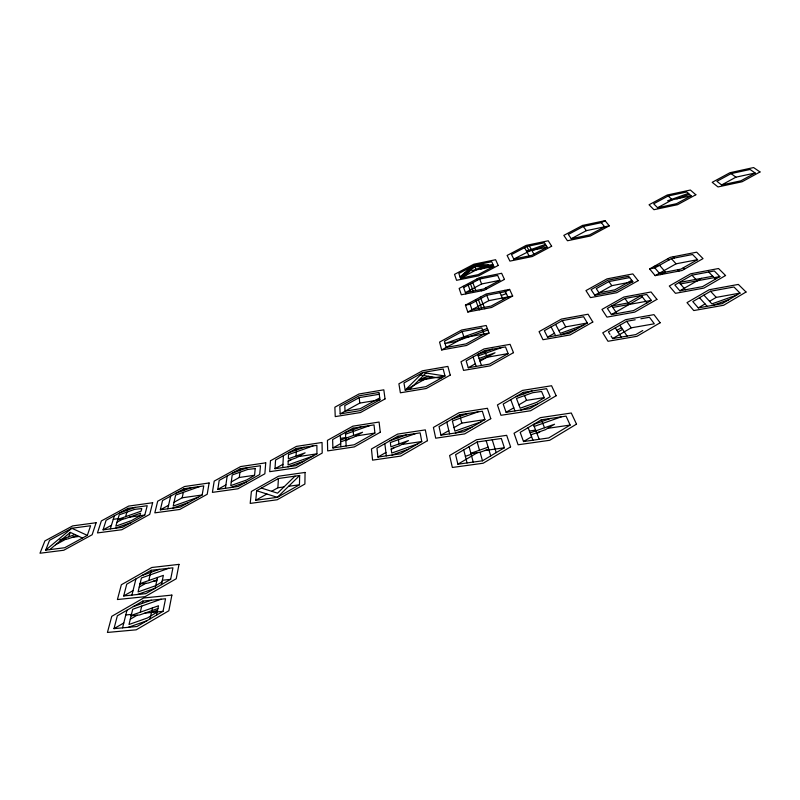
<?xml version="1.0" encoding="UTF-8"?>
<svg xmlns="http://www.w3.org/2000/svg" width="800" height="800" viewBox="0 0 800 800"><rect width="100%" height="100%" fill="white"/><g stroke="black" fill="none" stroke-linecap="round" stroke-linejoin="round"><path stroke-width="1.2" d="M299.45 484.79L299.66 475.48L278.41 478.51L256.64 490.73L255.78 500.26L277.33 497.34L299.45 484.79L288.62 486.29M296.12 456.02L296.24 451.88M296.3 450.05L296.34 448.48L316.89 445.35L316.94 453.84L295.84 465.67L275 468.72L275.56 460.02L296.34 448.48M282.78 467.58L283.39 455.67M271.65 491.3L277.88 487.78L278.41 478.51M231.28 481.92L239.3 477.48L239.93 472.22M240.16 470.34L240.36 468.71L260.48 465.74L259.71 474.52L238.2 486.49L217.82 489.38L219.19 480.39L240.36 468.71M225.42 488.3L227.16 475.99M202.16 494.99L203.76 485.91L184.08 488.74L162.55 500.54L160.34 509.82L180.27 507.09L202.16 494.99L182.2 497.78L174.04 502.27M170.64 579.36L172.94 567.82L151.14 570.3L126.74 584.16L123.68 595.96L145.77 593.64L170.64 579.36L162.33 580.27M163.02 611.34L165.55 598.76L142.88 601.07L117.35 615.78L114 628.64L136.99 626.51L163.02 611.34L144.94 613.1M182.2 497.78L183.33 492.36M183.73 490.41L184.08 488.74M156.55 615.11L158.5 605.78L131.21 615.42M161.4 584.67L163.37 575.37L140.07 583.61M150.06 618.89L152.43 607.92M157.51 577.44L155.14 588.26L137.44 594.52M167.78 508.8L170.66 496.09M148.79 580.52L151.14 570.3M140.3 612.2L141.72 606.08M142.35 603.39L142.88 601.07M131.92 595.1L135.93 578.94M122.57 627.85L126.97 610.24M144.79 515.05L147.22 505.71L127.98 508.38L106.09 520.3L103.07 529.85L122.53 527.29L144.79 515.05L129.49 517.13M125.59 516.67L126.91 512.11M127.48 510.11L127.98 508.38M110.33 528.89L114.34 515.81M87.34 535.37L90.59 525.74L71.79 528.26L49.54 540.3L45.7 550.14L64.7 547.73L87.34 535.37L71.79 528.26L45.7 550.14M68.68 536.8L70.29 532.38L82.47 538.03M409.65 389.38L425.97 373.01M299.66 475.48L277.33 497.34L256.64 490.73M295.03 476.14L277.57 493.16L261.38 488.07M462.7 277.78L474.82 266.48L491.85 267.38M460.09 277.03L470.49 267.37M474.36 265.33L460.51 278.22L458.83 273.49L474.36 265.33L491.74 261.75L493.8 266.35L478.11 274.66L460.51 278.22L476.21 269.94L474.36 265.33L493.8 266.35L471.85 270.83L488.37 264.94M49.79 549.62L70.29 532.38M157.19 612.07L147.42 617.98L129.01 624.48L132.7 609.26L161.17 599.21M570.15 425.06L548.73 437.94L523.52 441.55L520.18 432.36L541.3 419.83L566.06 416.13L570.15 425.06L547.66 428.35M523.52 441.55L531.6 436.72M536.96 433.52L540.34 431.5M161.98 581.95L155.71 585.69L138.07 591.92L141.44 577.96L168.73 568.3M482.49 460.8L504.37 447.76L501.34 438.49L477.15 442L455.59 454.67L457.89 464.2L482.49 460.8L480.07 452.26L471 453.79M740.03 293.1L722.1 303.67L698.29 307.91L692.81 301.6L710.55 291.26L733.95 286.99L740.03 293.1L716.24 297.38L709.54 301.31M457.89 464.2L477.26 452.74M698.29 307.91L705.05 303.94M506.1 412.29L529.78 408.65L550.17 396.68L546.6 388.66L523.31 392.38L503.2 404.04L506.1 412.29L513.78 407.81M518.88 404.83L526.5 400.39L544.22 397.61M484.93 419.58L464.09 431.71L440.97 435.16L439.05 426.58L459.59 414.77L482.35 411.23L484.93 419.58L461.81 423.11L454.03 427.61M642.77 330.52L635.81 334.58L612.66 338.57L611.05 336.02M612.66 338.57L631.19 327.84L654.31 323.8L649.46 317.26L640.88 318.78M719.85 276.59L702.53 286.62L679.83 290.8L674.83 284.98L691.97 275.17L714.3 270.96L719.85 276.59L680.38 283.95M114 628.64L123.79 622.96M130.29 619.2L137.19 615.2M421.77 441.53L400.5 453.8L377.92 457.07L376.95 448.17L397.9 436.23L420.14 432.86L421.77 441.53L401.61 444.52M616.91 330.34L621.5 327.69M617.99 332.01L622.6 329.35M440.97 435.16L448.82 430.62M635.19 319.79L626.7 321.3L608.41 331.83L609.99 334.34M679.83 290.8L701.48 278.34M377.92 457.07L385.93 452.47M391.24 449.43L394.6 447.5M651.33 300.4L633.59 310.57L611.44 314.57L607.37 308.44L624.92 298.49L646.72 294.46L651.33 300.4L612.8 307.44M654.86 267.91L671.37 258.63L692.57 254.5L697.6 259.66L680.91 269.13L659.38 273.25L654.86 267.91L649.6 268.93L655.17 275.63L682.14 270.48L703.02 258.61L696.67 252.19L670.21 257.36L649.6 268.93M611.44 314.57L642.36 296.94M123.68 595.96L133.03 590.62M139.24 587.07L145.83 583.31M587.35 322.99L569.21 333.29L547.54 337.13L544.35 330.69L562.28 320.61L583.62 316.74L587.35 322.99L565.7 326.87L558.92 330.7M508.16 353.59L489.43 364.13L468.27 367.75L466.16 360.88L484.65 350.57L505.49 346.91L508.16 353.59L487 357.26L479.58 359.9M255.78 500.26L266.87 494M374.9 433.08L354.19 444.77L332.9 447.97L332.62 439.57L353.03 428.17L374.02 424.88L374.9 433.08L355.89 435.99M655.17 275.63L676.08 263.81L697.6 259.66M547.54 337.13L554.38 333.26M332.9 447.97L340.7 443.59M345.87 440.69L349.14 438.85M631.77 280.31L614.78 289.85L599.04 292.82L596.25 288.63L608.91 281.57L629.69 277.59M632.82 281.68L615.78 291.27L594.76 295.22L591.09 289.61L607.95 280.22L628.66 276.25L632.82 281.68L611.82 285.67L594.76 295.22M468.27 367.75L475.33 363.8M480.01 361.18L495.04 352.76L479.09 358.43M275 468.72L282.95 464.29M288.22 461.34L291.55 459.49M431.8 376.84L424.33 379.5L405.2 390.13L403.95 382.95L422.82 372.52L443.2 369.01L445 375.99L425.87 386.67L405.2 390.13L422.82 372.52L445 375.99L418.52 380.48M379.71 397.92L360.21 408.71L345.08 411.18L344.76 405.58L359.26 397.61L379.26 394.27M217.82 489.38L225.91 484.9M379.94 399.77L360.37 410.61L340.17 413.89L339.81 406.39L359.1 395.8L379.03 392.46L379.94 399.77L359.73 403.1L340.17 413.89M160.34 509.82L168.58 505.28M489.04 333.09L466.59 345.47L441.65 349.94L439.57 342.08L461.67 330.02L486.19 325.5L489.04 333.09L464.09 337.62L441.65 349.94M462.15 331.52L444.44 341.19L446.17 347.46L466.09 343.88L484.01 334L481.8 327.91L462.15 331.52L464.09 337.62M755.15 173.01L740.86 180.83L721.6 184.97L716.92 181.3L731.1 173.61L750.08 169.47L755.15 173.01L735.92 177.18L721.6 184.97M103.07 529.85L111.44 525.27M117 522.23L122.91 519M512.68 296.03L491.62 307.47L467.8 312.01L465.44 305.14L486.19 293.98L509.62 289.41L512.68 296.03L488.86 300.62L467.8 312.01M55.52 544.8L65.87 539.17M691.1 195.78L676.46 203.71L657.62 207.72L653.67 203.78L668.18 195.99L686.77 191.98L691.1 195.78L667.6 200.8L688.38 193.39M507.88 296.96L491.06 306.09L472.04 309.72L470.09 304.25L465.44 305.14M657.62 207.72L672.27 199.8L668.18 195.99M509.62 289.41L505.49 291.64L486.72 295.3L470.09 304.25M463.61 287.54L479.64 279.03L497.65 275.41L499.86 280.33L483.65 289.01L465.41 292.6L481.62 283.96L499.86 280.33M609.28 225.84L590.37 235.99L567.46 240.76L563.83 235.38L582.51 225.45L605.05 220.68L609.28 225.84L586.38 230.65L571.27 238.72L568.32 234.44L583.28 226.48L601.34 222.66L605.05 220.68M547.13 247.16L531.72 255.37L513.8 259.05L511.51 254.54L526.76 246.48L544.46 242.79L547.13 247.16L526.64 251.4M513.8 259.05L531.6 250.02L533.96 254.18M660.53 274.6L665.45 272.09L659.54 265.25L653.75 266.6M526.51 251.17L545.45 244.41M463.59 273.78L469.09 271.82M676.96 198.8L689.46 194.34M533.67 249.95L546.12 245.51M461.26 275.94L466.78 273.97M480.59 269.05L491.64 265.11M501.25 295.45L506.38 293.62M487.32 328.5L445.08 343.52L454.93 341.74L487.89 330.02M492.43 349.2L477.74 354.42L481.46 365.5M478.23 355.87L501.47 347.61M419.39 379.61L428.6 376.33M583.88 324.95L560.3 333.33L555.59 324.38M561.05 334.74L576.04 329.41M360.86 426.94L345.41 432.42L346.17 445.97M288.58 452.79L304.01 447.32M119.81 512.83L135.16 507.38M176.04 493.14L191.43 487.68M232.45 473.07L247.87 467.6M736.61 295.12L711.88 303.89L703.92 295.12M345.51 434.19L369.96 425.52M312.92 445.96L288.5 454.62L288.33 458.79L305.12 452.83L296.07 457.88L288.25 460.66L288.07 464.91L312.91 456.1M199.96 486.46L175.61 495.1L173.21 506.08L197.98 497.3M713.13 305.27L728.85 299.69M340.53 440.06L362.55 432.25L353.66 437.25L340.62 441.87M74.99 534.56L59.75 539.97L67.91 538.91L77.24 535.6M117.84 519.42L141.1 511.17L141.8 508.56L134.61 509.38L119.21 514.84L115.83 526.16L131.49 520.6L139.86 515.85L140.56 513.2L125 518.72L117.76 519.7M287.99 466.82L303.79 461.22M115.2 528.25L130.92 522.68M172.76 508.12L188.52 502.53M230.52 487.58L246.3 481.99M390.08 440.68L406.2 434.97M451.92 419.18L468.08 413.45M515.8 396.73L532 390.99M415.84 433.51L390.33 442.55L390.9 446.81L408.45 440.59L399.32 445.83L391.15 448.72L391.73 453.08L417.71 443.87M477.95 411.91L452.37 420.98L454.91 431.12L480.95 421.9M391.99 455.03L408.51 449.18M455.38 433.01L471.94 427.14M520.86 410.02L537.46 404.14M550.53 418.45L533.41 424.51L539.23 439.3M534.17 426.44L561.27 416.85M470.86 453.28L488.12 447.18M530.13 432.87L554.55 424.23L545.36 429.72L530.88 434.84M465.37 456.34L471.13 454.3M480.07 452.26L488.73 449.2M142.03 575.48L159.27 569.38M156.96 579.96L148.21 583.05L139.99 583.94M133.36 606.56L151.34 600.21M157.93 608.51L139.66 614.96L131.12 615.79M151.47 612.36L157.58 610.2M128.32 627.32L146.8 620.79M571.27 238.72L589.57 234.91L604.67 226.81L601.34 222.66M712.77 276.23L679.13 282.52L685.48 289.77M340.45 438.37L345.7 437.56M298.34 456.62L316.94 453.84M529.42 431.01L535.61 430.11M239.3 477.48L254.57 475.26M485.07 450.5L504.37 447.76M277.88 487.78L283.96 486.94M113.26 519.33L118.06 518.68M72.4 537.32L79.06 536.45M153.26 581.26L156.76 580.88M125.79 614.96L131.45 614.41M478.69 264.44L493.28 265.19M420.32 375.01L440.88 378.29M731.1 173.61L735.92 177.18M708.68 272.02L715.54 279.09M710.55 291.26L716.24 297.38M691.97 275.17L697.18 280.82M673.25 256.77L674.42 258.04M683.33 267.76L684.57 269.1M671.37 258.63L676.08 263.81M667.85 258.69L669 259.97M677.79 269.73L679 271.08M699.49 297.7L707.18 306.33M646.92 302.93L641.24 295.47L628.11 302.94L611.78 305.94L616.95 313.58M582.51 225.45L586.38 230.65M624.92 298.49L629.19 304.45M608.91 281.57L611.82 285.67M626.7 321.3L631.19 327.84M619.87 325.23L627.09 336.08M615.29 327.87L621.3 337.08M529.3 245.95L531.29 249.47M526.76 246.48L528.9 250.32M524.57 247.64L529.12 255.9M562.28 320.61L565.7 326.87M551.11 326.9L555.63 335.69M504.9 290.33L508.49 298.31M500.05 292.7L503.05 299.58M541.3 419.83L544.55 427.76M481.73 277.3L482.23 278.51M486 287.75L486.52 289.02M486.72 295.3L488.86 300.62M479.64 279.03L481.62 283.96M523.31 392.38L523.9 393.86M524.59 395.59L526.5 400.39M476.86 279.03L477.34 280.25M481 289.53L481.51 290.81M480.32 297.14L484.8 308.77M472.8 282.64L475.82 290.55M528.14 427.64L532.93 440.2M478.43 299.76L481.52 307.91M470.48 283.85L473.18 291.07M475.53 299.72L479.3 309.82M510.77 399.65L514.94 410.93M468.17 285.1L470.56 291.59M463.17 286.3L465.87 293.89M484.65 350.57L486.49 355.8M473.12 357L476.17 366.4M492.22 439.81L496.21 452.62M486.18 440.69L490.73 455.88M477.15 442L479.49 450.23M469.11 446.73L473.21 462.08M459.59 414.77L460 416.31M460.48 418.11L461.81 423.11M463.72 449.9L467.06 462.93M446.79 422.13L449.59 433.87M424 377.97L424.33 379.5M397.9 436.23L398.14 437.83M398.41 439.69L399.04 443.93M384.84 443.67L386.34 455.85M359.26 397.61L359.73 403.1M353.03 428.17L353.54 435.45M340.31 435.27L340.85 446.77M305.06 472.44L304.9 484.03L277.19 499.77L250.2 503.4L251.39 491.46L278.54 476.23L305.06 472.44M270.47 460.78L269.69 471.68L295.77 467.89L322.21 453.06L322.05 442.48L296.4 446.4L270.47 460.78M265.73 462.83L264.86 473.78L237.93 488.79L212.4 492.38L214.21 481.11L240.62 466.56L265.73 462.83M255.22 468.54L254.56 475.38L246.52 480.03L230.78 485.61L232.2 474.97L247.66 469.48L255.22 468.54M209.11 482.97L207.2 494.28L179.78 509.46L154.83 512.85L157.68 501.22L184.54 486.52L209.11 482.97M178.99 564.37L176.23 578.75L145.08 596.67L117.41 599.54L121.35 584.75L151.79 567.49L178.99 564.37M171.88 595.09L168.84 610.77L136.22 629.82L107.43 632.44L111.76 616.33L143.59 598.01L171.88 595.09M152.65 502.74L149.71 514.39L121.83 529.73L97.47 532.92L101.34 520.94L128.64 506.09L152.65 502.74M96.11 522.73L92.15 534.74L63.79 550.24L40 553.23L44.9 540.91L72.65 525.9L96.11 522.73M544.26 397.72L536.72 402.35L520.17 408.21L516.46 398.47L532.71 392.71L541.56 391.47L544.26 397.72M576.51 424.13L549.7 440.29L518.11 444.78L514.05 433.26L540.4 417.65L571.28 413.01L576.51 424.13M510.59 446.88L483.18 463.23L452.36 467.47L449.61 455.52L476.51 439.73L506.68 435.33L510.59 446.88M746.03 292.02L723.6 305.28L693.76 310.56L687.01 302.64L709.15 289.76L738.34 284.42L746.03 292.02M556.15 395.74L530.62 410.75L500.96 415.29L497.43 404.95L522.53 390.41L551.58 385.75L556.15 395.74M660.14 322.77L636.98 336.29L607.99 341.28L602.76 332.82L625.59 319.69L653.98 314.64L660.14 322.77M490.77 418.69L464.67 433.9L435.71 438.2L433.41 427.43L459.05 412.72L487.44 408.29L490.77 418.69M725.57 275.52L703.89 288.1L675.46 293.32L669.29 286.02L690.69 273.78L718.54 268.52L725.57 275.52M427.47 440.69L400.84 456.07L372.56 460.14L371.45 448.98L397.59 434.1L425.33 429.89L427.47 440.69M656.92 299.38L634.71 312.13L606.96 317.12L601.97 309.43L623.87 297.03L651.07 291.98L656.92 299.38M592.81 322.01L570.1 334.93L542.97 339.71L539.07 331.64L561.44 319.08L588.06 314.23L592.81 322.01M380.28 432.25L354.34 446.91L327.68 450.9L327.43 440.37L352.89 426.16L379.08 422.04L380.28 432.25M638.12 280.67L616.79 292.69L590.46 297.62L585.96 290.59L607 278.88L632.84 273.91L638.12 280.67M513.49 352.66L490.04 365.88L463.55 370.4L460.99 361.78L484.07 348.93L510.08 344.34L513.49 352.66M450.22 375.1L426.27 388.5L400.38 392.8L398.9 383.81L422.45 370.8L447.89 366.41L450.22 375.1M385.04 398.93L360.54 412.52L335.24 416.61L334.87 407.21L358.95 394.01L383.82 389.82L385.04 398.93M760 171.96L742.11 181.75L718 186.94L712.2 182.32L729.91 172.73L753.6 167.56L760 171.96M695.84 194.76L677.52 204.7L653.93 209.71L649.06 204.77L667.18 195.04L690.37 190.04L695.84 194.76M504.45 279.41L484.16 290.29L461.33 294.78L459.15 288.43L479.16 277.82L501.63 273.29L504.45 279.41M551.65 246.23L532.36 256.51L509.92 261.11L507.11 255.45L526.15 245.4L548.24 240.78L551.65 246.23M498.23 265.44L478.59 275.85L456.56 280.3L454.52 274.37L473.9 264.2L495.59 259.72L498.23 265.44"/></g></svg>
